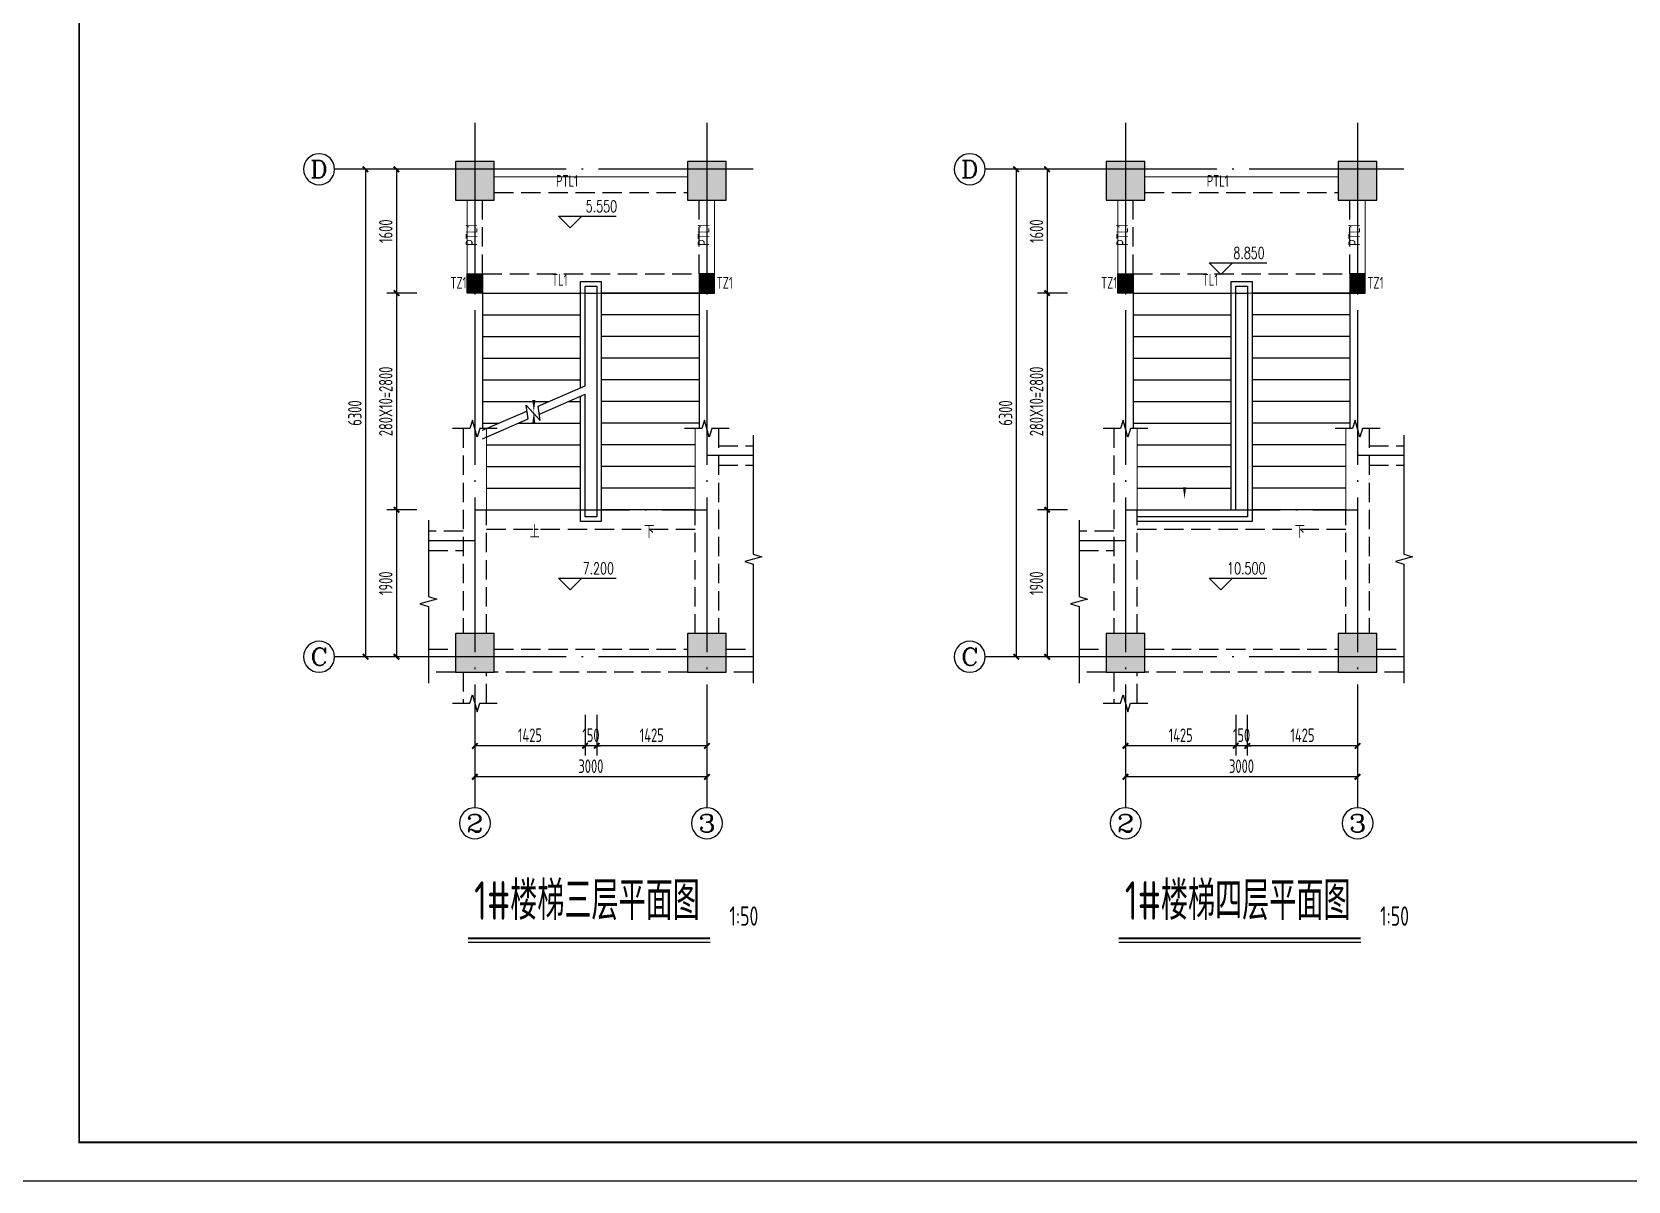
# Model space of a CAD drawing. Extents: x 9732137 to 18866768, y -962146 to 246094.
# Drawn here: x 9777696 to 9798333, y -608406 to -593556 of the extents above; entities that cross this region are included whole.
import ezdxf
from ezdxf.enums import TextEntityAlignment as Align

# ---------------------------------------------------------------- set-up
doc = ezdxf.new("R2010")
doc.units = 0
doc.header["$LTSCALE"] = 1000
for name, pattern in [('3', [500, 300, -200]), ('DASH', [0.35, 0.25, -0.1]), ('DOTE', [2.42, 2, -0.2, 0.02, -0.2])]:
    doc.linetypes.add(name, pattern=pattern)
doc.layers.get('0').update_dxf_attribs({"linetype": 'CONTINUOUS'})
doc.layers.get('Defpoints').update_dxf_attribs({"linetype": 'CONTINUOUS'})
for name, color, linetype in [('1507', 6, 'CONTINUOUS'), ('AXIS', 1, 'DOTE'), ('AXIS_NUM', 7, 'CONTINUOUS'), ('AXIS_TEXT', 7, 'CONTINUOUS'), ('BORDER', 7, 'CONTINUOUS'), ('COLU', 7, 'CONTINUOUS'), ('DIM_ELEV', 3, 'CONTINUOUS'), ('DIM_SYMB', 3, 'CONTINUOUS'), ('NUM', 7, 'CONTINUOUS'), ('PUB_DIM', 3, 'CONTINUOUS'), ('PUB_TEXT', 7, 'CONTINUOUS'), ('STAIR', 2, 'CONTINUOUS'), ('THIN', 7, 'CONTINUOUS'), ('柱涂实', 54, 'CONTINUOUS'), ('梁虚线', 134, '3')]:
    doc.layers.add(name, color=color, linetype=linetype)
doc.layers.add('梁', color=4, linetype='CONTINUOUS', lineweight=18)
doc.styles.add('_TCH_AXIS', font='COMPLEX', dxfattribs={"bigfont": 'GBCBIG'})
doc.styles.add('_TCH_DIM', font='SIMPLEX', dxfattribs={"bigfont": 'GBCBIG'})
doc.styles.add('COMPLEX', font='COMPLEX')
doc.styles.add('DIM_FONT', font='SIMPLEX', dxfattribs={"width": 0.7, "bigfont": 'GBCBIG'})
doc.styles.add('TSSD_Label', font='Tssdeng.shx', dxfattribs={"width": 0.7, "bigfont": 'hztxt.shx'})
doc.styles.add('TSSD_Norm', font='Tssdeng.shx', dxfattribs={"width": 0.7, "bigfont": 'hztxt.shx'})
doc.styles.add('TSSD_Rein', font='Tssdeng.shx', dxfattribs={"width": 0.7, "bigfont": 'hztxt.shx'})
doc.dimstyles.new('_TCH_ARCH&&50', dxfattribs={"dimscale": 0.5, "dimtxt": 350, "dimasz": 100, "dimexe": 250, "dimexo": 300, "dimgap": 100, "dimtad": 1, "dimdec": 0, "dimzin": 0, "dimdsep": 46, "dimtxsty": 'DIM_FONT', "dimblk": 'ARCHTICK', "dimcen": 0.09, "dimclrt": 7, "dimazin": 2, "dimtfac": 1, "dimtdec": 0, "dimtix": 1, "dimtmove": 2, "dimatfit": 3, "dimfxl": 1, "dimtolj": 1, "dimtzin": 0, "dimarcsym": 0})

# ---------------------------------------------------------------- blocks, each defined once
blk = doc.blocks.new('_ArchTick')
at = {"color": 0, "linetype": 'ByBlock', "const_width": 0.5}
blk.add_lwpolyline([(-0.71, -0.71), (0.71, 0.71)], dxfattribs=at)
blk = doc.blocks.new('*D580')
at = {"layer": 'Defpoints', "color": 0}
for p in [(9782573, -595331), (9782009, -601631), (9782573, -601631)]:
    blk.add_point(p, dxfattribs=at)
at = {"layer": 'PUB_DIM', "color": 0, "lineweight": -2}
for p, q in [((9782423, -595331), (9781884, -595331)), ((9782009, -595331), (9782009, -601631)), ((9782423, -601631), (9781884, -601631))]:
    blk.add_line(p, q, dxfattribs=at)
at = {"layer": 'PUB_DIM', "color": 0, "lineweight": -2, "xscale": 50, "yscale": 50, "zscale": 50}
for p, rotation in [((9782009, -595331), 90), ((9782009, -601631), 270)]:
    blk.add_blockref('_ArchTick', p, dxfattribs=dict(at, rotation=rotation))
at = {"layer": 'PUB_DIM', "color": 7, "insert": (9781871, -598481), "char_height": 175, "attachment_point": 5, "rotation": 90, "style": 'TSSD_Rein'}
blk.add_mtext('\\A1;6300', dxfattribs=at)
blk = doc.blocks.new('*D581')
at = {"layer": 'Defpoints', "color": 0}
for p in [(9782823, -599731), (9782409, -601631), (9782823, -601631)]:
    blk.add_point(p, dxfattribs=at)
at = {"layer": 'PUB_DIM', "color": 0, "lineweight": -2}
for p, q in [((9782673, -599731), (9782284, -599731)), ((9782409, -599731), (9782409, -601631)), ((9782673, -601631), (9782284, -601631))]:
    blk.add_line(p, q, dxfattribs=at)
at = {"layer": 'PUB_DIM', "color": 0, "lineweight": -2, "xscale": 50, "yscale": 50, "zscale": 50}
for p, rotation in [((9782409, -599731), 90), ((9782409, -601631), 270)]:
    blk.add_blockref('_ArchTick', p, dxfattribs=dict(at, rotation=rotation))
at = {"layer": 'PUB_DIM', "color": 7, "insert": (9782271, -600681), "char_height": 175, "attachment_point": 5, "rotation": 90, "style": 'TSSD_Rein'}
blk.add_mtext('\\A1;1900', dxfattribs=at)
blk = doc.blocks.new('*D582')
at = {"layer": 'Defpoints', "color": 0}
for p in [(9782823, -596931), (9782409, -599731), (9782823, -599731)]:
    blk.add_point(p, dxfattribs=at)
at = {"layer": 'PUB_DIM', "color": 0, "lineweight": -2}
for p, q in [((9782673, -596931), (9782284, -596931)), ((9782409, -596931), (9782409, -599731)), ((9782673, -599731), (9782284, -599731))]:
    blk.add_line(p, q, dxfattribs=at)
at = {"layer": 'PUB_DIM', "color": 0, "lineweight": -2, "xscale": 50, "yscale": 50, "zscale": 50}
for p, rotation in [((9782409, -596931), 90), ((9782409, -599731), 270)]:
    blk.add_blockref('_ArchTick', p, dxfattribs=dict(at, rotation=rotation))
at = {"layer": 'PUB_DIM', "color": 7, "insert": (9782271, -598331), "char_height": 175, "attachment_point": 5, "rotation": 90, "style": 'TSSD_Rein'}
blk.add_mtext('\\A1;280X10=2800', dxfattribs=at)
blk = doc.blocks.new('*D583')
at = {"layer": 'Defpoints', "color": 0}
for p in [(9782823, -595331), (9782409, -596931), (9782823, -596931)]:
    blk.add_point(p, dxfattribs=at)
at = {"layer": 'PUB_DIM', "color": 0, "lineweight": -2}
for p, q in [((9782673, -595331), (9782284, -595331)), ((9782409, -595331), (9782409, -596931)), ((9782673, -596931), (9782284, -596931))]:
    blk.add_line(p, q, dxfattribs=at)
at = {"layer": 'PUB_DIM', "color": 0, "lineweight": -2, "xscale": 50, "yscale": 50, "zscale": 50}
for p, rotation in [((9782409, -595331), 90), ((9782409, -596931), 270)]:
    blk.add_blockref('_ArchTick', p, dxfattribs=dict(at, rotation=rotation))
at = {"layer": 'PUB_DIM', "color": 7, "insert": (9782271, -596131), "char_height": 175, "attachment_point": 5, "rotation": 90, "style": 'TSSD_Rein'}
blk.add_mtext('\\A1;1600', dxfattribs=at)
blk = doc.blocks.new('_AXISO')
blk.add_circle((0, 0), 0.5)
at = {"layer": 'AXIS_TEXT', "style": 'COMPLEX', "width": 1.041667}
blk.add_attdef('A', text='', height=0.56, dxfattribs=at).set_placement((-0.25, -0.28), (0.25, -0.28), align=Align.FIT)
blk = doc.blocks.new('*D576')
at = {"layer": 'Defpoints', "color": 0}
for p in [(9783423, -602631), (9786423, -602631), (9783423, -603182)]:
    blk.add_point(p, dxfattribs=at)
at = {"layer": 'PUB_DIM', "color": 0, "lineweight": -2}
for p, q in [((9783423, -602781), (9783423, -603307)), ((9786423, -602781), (9786423, -603307)), ((9786423, -603182), (9783423, -603182))]:
    blk.add_line(p, q, dxfattribs=at)
at = {"layer": 'PUB_DIM', "color": 0, "lineweight": -2, "xscale": 50, "yscale": 50, "zscale": 50, "rotation": 180}
blk.add_blockref('_ArchTick', (9783423, -603182), dxfattribs=at)
at = {"layer": 'PUB_DIM', "color": 0, "lineweight": -2, "xscale": 50, "yscale": 50, "zscale": 50}
blk.add_blockref('_ArchTick', (9786423, -603182), dxfattribs=at)
at = {"layer": 'PUB_DIM', "color": 7, "insert": (9784923, -603045), "char_height": 175, "attachment_point": 5, "style": 'TSSD_Rein'}
blk.add_mtext('\\A1;3000', dxfattribs=at)
blk = doc.blocks.new('*D577')
at = {"layer": 'Defpoints', "color": 0}
for p in [(9784998, -602231), (9786423, -602231), (9784998, -602782)]:
    blk.add_point(p, dxfattribs=at)
at = {"layer": 'PUB_DIM', "color": 0, "lineweight": -2}
for p, q in [((9784998, -602381), (9784998, -602907)), ((9786423, -602381), (9786423, -602907)), ((9786423, -602782), (9784998, -602782))]:
    blk.add_line(p, q, dxfattribs=at)
at = {"layer": 'PUB_DIM', "color": 0, "lineweight": -2, "xscale": 50, "yscale": 50, "zscale": 50}
for p, rotation in [((9784998, -602782), 180.0000000000094), ((9786423, -602782), 9.352518759442319e-12)]:
    blk.add_blockref('_ArchTick', p, dxfattribs=dict(at, rotation=rotation))
at = {"layer": 'PUB_DIM', "color": 7, "insert": (9785710, -602645), "char_height": 175, "attachment_point": 5, "style": 'TSSD_Rein'}
blk.add_mtext('\\A1;1425', dxfattribs=at)
blk = doc.blocks.new('*D578')
at = {"layer": 'Defpoints', "color": 0}
for p in [(9784848, -602231), (9784998, -602231), (9784848, -602782)]:
    blk.add_point(p, dxfattribs=at)
at = {"layer": 'PUB_DIM', "color": 0, "lineweight": -2}
for p, q in [((9784848, -602381), (9784848, -602907)), ((9784998, -602381), (9784998, -602907)), ((9784848, -602782), (9784798, -602782)), ((9784998, -602782), (9784848, -602782)), ((9784998, -602782), (9785048, -602782))]:
    blk.add_line(p, q, dxfattribs=at)
at = {"layer": 'PUB_DIM', "color": 0, "lineweight": -2, "xscale": 50, "yscale": 50, "zscale": 50}
blk.add_blockref('_ArchTick', (9784848, -602782), dxfattribs=at)
at = {"layer": 'PUB_DIM', "color": 0, "lineweight": -2, "xscale": 50, "yscale": 50, "zscale": 50, "rotation": 180}
blk.add_blockref('_ArchTick', (9784998, -602782), dxfattribs=at)
at = {"layer": 'PUB_DIM', "color": 7, "insert": (9784923, -602645), "char_height": 175, "attachment_point": 5, "style": 'TSSD_Rein'}
blk.add_mtext('\\A1;150', dxfattribs=at)
blk = doc.blocks.new('*D579')
at = {"layer": 'Defpoints', "color": 0}
for p in [(9783423, -602231), (9784848, -602231), (9783423, -602782)]:
    blk.add_point(p, dxfattribs=at)
at = {"layer": 'PUB_DIM', "color": 0, "lineweight": -2}
for p, q in [((9783423, -602381), (9783423, -602907)), ((9784848, -602381), (9784848, -602907)), ((9784848, -602782), (9783423, -602782))]:
    blk.add_line(p, q, dxfattribs=at)
at = {"layer": 'PUB_DIM', "color": 0, "lineweight": -2, "xscale": 50, "yscale": 50, "zscale": 50, "rotation": 180}
blk.add_blockref('_ArchTick', (9783423, -602782), dxfattribs=at)
at = {"layer": 'PUB_DIM', "color": 0, "lineweight": -2, "xscale": 50, "yscale": 50, "zscale": 50}
blk.add_blockref('_ArchTick', (9784848, -602782), dxfattribs=at)
at = {"layer": 'PUB_DIM', "color": 7, "insert": (9784135, -602645), "char_height": 175, "attachment_point": 5, "style": 'TSSD_Rein'}
blk.add_mtext('\\A1;1425', dxfattribs=at)
blk = doc.blocks.new('*D584')
at = {"layer": 'Defpoints', "color": 0}
for p in [(9790985, -595331), (9790421, -601631), (9790985, -601631)]:
    blk.add_point(p, dxfattribs=at)
at = {"layer": 'PUB_DIM', "color": 0, "lineweight": -2}
for p, q in [((9790835, -595331), (9790296, -595331)), ((9790421, -595331), (9790421, -601631)), ((9790835, -601631), (9790296, -601631))]:
    blk.add_line(p, q, dxfattribs=at)
at = {"layer": 'PUB_DIM', "color": 0, "lineweight": -2, "xscale": 50, "yscale": 50, "zscale": 50}
for p, rotation in [((9790421, -595331), 90), ((9790421, -601631), 270)]:
    blk.add_blockref('_ArchTick', p, dxfattribs=dict(at, rotation=rotation))
at = {"layer": 'PUB_DIM', "color": 7, "insert": (9790284, -598481), "char_height": 175, "attachment_point": 5, "rotation": 90, "style": 'TSSD_Rein'}
blk.add_mtext('\\A1;6300', dxfattribs=at)
blk = doc.blocks.new('*D585')
at = {"layer": 'Defpoints', "color": 0}
for p in [(9791235, -599731), (9790821, -601631), (9791235, -601631)]:
    blk.add_point(p, dxfattribs=at)
at = {"layer": 'PUB_DIM', "color": 0, "lineweight": -2}
for p, q in [((9791085, -599731), (9790696, -599731)), ((9790821, -599731), (9790821, -601631)), ((9791085, -601631), (9790696, -601631))]:
    blk.add_line(p, q, dxfattribs=at)
at = {"layer": 'PUB_DIM', "color": 0, "lineweight": -2, "xscale": 50, "yscale": 50, "zscale": 50}
for p, rotation in [((9790821, -599731), 90), ((9790821, -601631), 270)]:
    blk.add_blockref('_ArchTick', p, dxfattribs=dict(at, rotation=rotation))
at = {"layer": 'PUB_DIM', "color": 7, "insert": (9790684, -600681), "char_height": 175, "attachment_point": 5, "rotation": 90, "style": 'TSSD_Rein'}
blk.add_mtext('\\A1;1900', dxfattribs=at)
blk = doc.blocks.new('*D586')
at = {"layer": 'Defpoints', "color": 0}
for p in [(9791235, -596931), (9790821, -599731), (9791235, -599731)]:
    blk.add_point(p, dxfattribs=at)
at = {"layer": 'PUB_DIM', "color": 0, "lineweight": -2}
for p, q in [((9791085, -596931), (9790696, -596931)), ((9790821, -596931), (9790821, -599731)), ((9791085, -599731), (9790696, -599731))]:
    blk.add_line(p, q, dxfattribs=at)
at = {"layer": 'PUB_DIM', "color": 0, "lineweight": -2, "xscale": 50, "yscale": 50, "zscale": 50}
for p, rotation in [((9790821, -596931), 90), ((9790821, -599731), 270)]:
    blk.add_blockref('_ArchTick', p, dxfattribs=dict(at, rotation=rotation))
at = {"layer": 'PUB_DIM', "color": 7, "insert": (9790684, -598331), "char_height": 175, "attachment_point": 5, "rotation": 90, "style": 'TSSD_Rein'}
blk.add_mtext('\\A1;280X10=2800', dxfattribs=at)
blk = doc.blocks.new('*D587')
at = {"layer": 'Defpoints', "color": 0}
for p in [(9791235, -595331), (9790821, -596931), (9791235, -596931)]:
    blk.add_point(p, dxfattribs=at)
at = {"layer": 'PUB_DIM', "color": 0, "lineweight": -2}
for p, q in [((9791085, -595331), (9790696, -595331)), ((9790821, -595331), (9790821, -596931)), ((9791085, -596931), (9790696, -596931))]:
    blk.add_line(p, q, dxfattribs=at)
at = {"layer": 'PUB_DIM', "color": 0, "lineweight": -2, "xscale": 50, "yscale": 50, "zscale": 50}
for p, rotation in [((9790821, -595331), 90), ((9790821, -596931), 270)]:
    blk.add_blockref('_ArchTick', p, dxfattribs=dict(at, rotation=rotation))
at = {"layer": 'PUB_DIM', "color": 7, "insert": (9790684, -596131), "char_height": 175, "attachment_point": 5, "rotation": 90, "style": 'TSSD_Rein'}
blk.add_mtext('\\A1;1600', dxfattribs=at)
blk = doc.blocks.new('*D588')
at = {"layer": 'Defpoints', "color": 0}
for p in [(9791835, -602631), (9794835, -602631), (9791835, -603182)]:
    blk.add_point(p, dxfattribs=at)
at = {"layer": 'PUB_DIM', "color": 0, "lineweight": -2}
for p, q in [((9791835, -602781), (9791835, -603307)), ((9794835, -602781), (9794835, -603307)), ((9794835, -603182), (9791835, -603182))]:
    blk.add_line(p, q, dxfattribs=at)
at = {"layer": 'PUB_DIM', "color": 0, "lineweight": -2, "xscale": 50, "yscale": 50, "zscale": 50, "rotation": 180}
blk.add_blockref('_ArchTick', (9791835, -603182), dxfattribs=at)
at = {"layer": 'PUB_DIM', "color": 0, "lineweight": -2, "xscale": 50, "yscale": 50, "zscale": 50}
blk.add_blockref('_ArchTick', (9794835, -603182), dxfattribs=at)
at = {"layer": 'PUB_DIM', "color": 7, "insert": (9793335, -603045), "char_height": 175, "attachment_point": 5, "style": 'TSSD_Rein'}
blk.add_mtext('\\A1;3000', dxfattribs=at)
blk = doc.blocks.new('*D589')
at = {"layer": 'Defpoints', "color": 0}
for p in [(9793410, -602231), (9794835, -602231), (9793410, -602782)]:
    blk.add_point(p, dxfattribs=at)
at = {"layer": 'PUB_DIM', "color": 0, "lineweight": -2}
for p, q in [((9793410, -602381), (9793410, -602907)), ((9794835, -602381), (9794835, -602907)), ((9794835, -602782), (9793410, -602782))]:
    blk.add_line(p, q, dxfattribs=at)
at = {"layer": 'PUB_DIM', "color": 0, "lineweight": -2, "xscale": 50, "yscale": 50, "zscale": 50}
for p, rotation in [((9793410, -602782), 180.0000000000094), ((9794835, -602782), 9.352518759442319e-12)]:
    blk.add_blockref('_ArchTick', p, dxfattribs=dict(at, rotation=rotation))
at = {"layer": 'PUB_DIM', "color": 7, "insert": (9794123, -602645), "char_height": 175, "attachment_point": 5, "style": 'TSSD_Rein'}
blk.add_mtext('\\A1;1425', dxfattribs=at)
blk = doc.blocks.new('*D590')
at = {"layer": 'Defpoints', "color": 0}
for p in [(9793260, -602231), (9793410, -602231), (9793260, -602782)]:
    blk.add_point(p, dxfattribs=at)
at = {"layer": 'PUB_DIM', "color": 0, "lineweight": -2}
for p, q in [((9793260, -602381), (9793260, -602907)), ((9793410, -602381), (9793410, -602907)), ((9793260, -602782), (9793210, -602782)), ((9793410, -602782), (9793260, -602782)), ((9793410, -602782), (9793460, -602782))]:
    blk.add_line(p, q, dxfattribs=at)
at = {"layer": 'PUB_DIM', "color": 0, "lineweight": -2, "xscale": 50, "yscale": 50, "zscale": 50}
blk.add_blockref('_ArchTick', (9793260, -602782), dxfattribs=at)
at = {"layer": 'PUB_DIM', "color": 0, "lineweight": -2, "xscale": 50, "yscale": 50, "zscale": 50, "rotation": 180}
blk.add_blockref('_ArchTick', (9793410, -602782), dxfattribs=at)
at = {"layer": 'PUB_DIM', "color": 7, "insert": (9793335, -602645), "char_height": 175, "attachment_point": 5, "style": 'TSSD_Rein'}
blk.add_mtext('\\A1;150', dxfattribs=at)
blk = doc.blocks.new('*D591')
at = {"layer": 'Defpoints', "color": 0}
for p in [(9791835, -602231), (9793260, -602231), (9791835, -602782)]:
    blk.add_point(p, dxfattribs=at)
at = {"layer": 'PUB_DIM', "color": 0, "lineweight": -2}
for p, q in [((9791835, -602381), (9791835, -602907)), ((9793260, -602381), (9793260, -602907)), ((9793260, -602782), (9791835, -602782))]:
    blk.add_line(p, q, dxfattribs=at)
at = {"layer": 'PUB_DIM', "color": 0, "lineweight": -2, "xscale": 50, "yscale": 50, "zscale": 50, "rotation": 180}
blk.add_blockref('_ArchTick', (9791835, -602782), dxfattribs=at)
at = {"layer": 'PUB_DIM', "color": 0, "lineweight": -2, "xscale": 50, "yscale": 50, "zscale": 50}
blk.add_blockref('_ArchTick', (9793260, -602782), dxfattribs=at)
at = {"layer": 'PUB_DIM', "color": 7, "insert": (9792548, -602645), "char_height": 175, "attachment_point": 5, "style": 'TSSD_Rein'}
blk.add_mtext('\\A1;1425', dxfattribs=at)

msp = doc.modelspace()

# ---------------------------------------------------------------- hatches: boundary and pattern name
at = {"layer": '1507'}
for points in [[(9783522.7, -596930.7), (9783322.7, -596930.7), (9783322.7, -596680.7), (9783522.7, -596680.7)], [(9786322.7, -596930.7), (9786522.7, -596930.7), (9786522.7, -596680.7), (9786322.7, -596680.7)], [(9791935.4, -596930.7), (9791735.4, -596930.7), (9791735.4, -596680.7), (9791935.4, -596680.7)], [(9794735.4, -596930.7), (9794935.4, -596930.7), (9794935.4, -596680.7), (9794735.4, -596680.7)]]:
    msp.add_hatch(color=256, dxfattribs=at).paths.add_polyline_path(points)
at = {"layer": '柱涂实'}
for points in [[(9783672.7, -595730.7), (9783672.7, -595230.7), (9783172.7, -595230.7), (9783172.7, -595730.7)], [(9786672.7, -595730.7), (9786672.7, -595230.7), (9786172.7, -595230.7), (9786172.7, -595730.7)], [(9792085.4, -595730.7), (9792085.4, -595230.7), (9791585.4, -595230.7), (9791585.4, -595730.7)], [(9795085.4, -595730.7), (9795085.4, -595230.7), (9794585.4, -595230.7), (9794585.4, -595730.7)], [(9783672.7, -601830.7), (9783672.7, -601330.7), (9783172.7, -601330.7), (9783172.7, -601830.7)], [(9786672.7, -601830.7), (9786672.7, -601330.7), (9786172.7, -601330.7), (9786172.7, -601830.7)], [(9792085.4, -601830.7), (9792085.4, -601330.7), (9791585.4, -601330.7), (9791585.4, -601830.7)], [(9795085.4, -601830.7), (9795085.4, -601330.7), (9794585.4, -601330.7), (9794585.4, -601830.7)]]:
    msp.add_hatch(color=256, dxfattribs=at).paths.add_polyline_path(points)

# ---------------------------------------------------------------- linework, layer by layer
at = {"layer": '1507'}
for points in [[(9783522.7, -596930.7), (9783322.7, -596930.7), (9783322.7, -596680.7), (9783522.7, -596680.7)], [(9786322.7, -596930.7), (9786522.7, -596930.7), (9786522.7, -596680.7), (9786322.7, -596680.7)], [(9791935.4, -596930.7), (9791735.4, -596930.7), (9791735.4, -596680.7), (9791935.4, -596680.7)], [(9794735.4, -596930.7), (9794935.4, -596930.7), (9794935.4, -596680.7), (9794735.4, -596680.7)]]:
    msp.add_lwpolyline(points, close=True, dxfattribs=at)
at = {"layer": 'AXIS'}
for p, q in [((9783422.7, -594730.7), (9783422.7, -602230.7)), ((9786422.7, -594730.7), (9786422.7, -602230.7)), ((9791835.4, -594730.7), (9791835.4, -602230.7)), ((9794835.4, -594730.7), (9794835.4, -602230.7)), ((9787022.7, -595330.7), (9782822.7, -595330.7)), ((9795435.4, -595330.7), (9791235.4, -595330.7)), ((9787022.7, -599030.7), (9786422.7, -599030.7)), ((9795435.4, -599030.7), (9794835.4, -599030.7)), ((9783422.7, -599730.7, 0), (9786422.7, -599730.7, 0)), ((9791835.4, -599730.7, 0), (9794835.4, -599730.7, 0)), ((9783422.7, -600130.7), (9782822.7, -600130.7)), ((9791835.4, -600130.7), (9791235.4, -600130.7)), ((9787022.7, -601630.7), (9782822.7, -601630.7)), ((9795435.4, -601630.7), (9791235.4, -601630.7))]:
    msp.add_line(p, q, dxfattribs=at)
at = {"layer": 'AXIS_NUM'}
for p, q in [((9782822.7, -595330.7), (9781608.7, -595330.7)), ((9791235.4, -595330.7), (9790021.4, -595330.7)), ((9782822.7, -601630.7), (9781608.7, -601630.7)), ((9791235.4, -601630.7), (9790021.4, -601630.7)), ((9783422.7, -602230.7), (9783422.7, -603582.4)), ((9786422.7, -602230.7), (9786422.7, -603582.4)), ((9791835.4, -602230.7), (9791835.4, -603582.4)), ((9794835.4, -602230.7), (9794835.4, -603582.4))]:
    msp.add_line(p, q, dxfattribs=at)
at = {"layer": 'BORDER'}
msp.add_lwpolyline([(9777056.8, -608406.3), (9777056.8, -578706.3), (9819106.8, -578706.3), (9819106.8, -608406.3)], close=True, dxfattribs=at)
at = {"layer": 'BORDER', "const_width": 25}
msp.add_lwpolyline([(9778306.8, -607906.3), (9778306.8, -579206.3), (9818606.8, -579206.3), (9818606.8, -607906.3)], close=True, dxfattribs=at)
at = {"layer": 'COLU', "ltscale": 1, "elevation": 0}
for points in [[(9783672.7, -595730.7), (9783672.7, -595230.7), (9783172.7, -595230.7), (9783172.7, -595730.7)], [(9786672.7, -595730.7), (9786672.7, -595230.7), (9786172.7, -595230.7), (9786172.7, -595730.7)], [(9792085.4, -595730.7), (9792085.4, -595230.7), (9791585.4, -595230.7), (9791585.4, -595730.7)], [(9795085.4, -595730.7), (9795085.4, -595230.7), (9794585.4, -595230.7), (9794585.4, -595730.7)], [(9783672.7, -601830.7), (9783672.7, -601330.7), (9783172.7, -601330.7), (9783172.7, -601830.7)], [(9786672.7, -601830.7), (9786672.7, -601330.7), (9786172.7, -601330.7), (9786172.7, -601830.7)], [(9792085.4, -601830.7), (9792085.4, -601330.7), (9791585.4, -601330.7), (9791585.4, -601830.7)], [(9795085.4, -601830.7), (9795085.4, -601330.7), (9794585.4, -601330.7), (9794585.4, -601830.7)]]:
    msp.add_lwpolyline(points, close=True, dxfattribs=at)
at = {"layer": 'DIM_ELEV'}
for p, q in [((9784653.9, -596087.3), (9784503.9, -595937.3)), ((9784503.9, -595937.3), (9785251.2, -595937.3)), ((9784653.9, -596087.3), (9784803.9, -595937.3)), ((9793066.6, -596690.3), (9792916.6, -596540.3)), ((9792916.6, -596540.3), (9793664, -596540.3)), ((9793066.6, -596690.3), (9793216.6, -596540.3)), ((9784653.9, -600766), (9784503.9, -600616)), ((9784503.9, -600616), (9785251.2, -600616)), ((9784653.9, -600766), (9784803.9, -600616)), ((9793066.6, -600766), (9792916.6, -600616)), ((9792916.6, -600616), (9793664, -600616)), ((9793066.6, -600766), (9793216.6, -600616))]:
    msp.add_line(p, q, dxfattribs=at)
at = {"layer": 'DIM_SYMB', "color": 0}
for points in [[(9785660.2, -599870.7, 0, 0, 0), (9785660.2, -596180.7, 0, 0, 0), (9784185.2, -596180.7, 0, 0, 0), (9784185.2, -598464.8, 0, 40, 0), (9784185.2, -598314.8, 0, 0, 0)], [(9794072.9, -599870.7, 0, 0, 0), (9794072.9, -596180.7, 0, 0, 0), (9792597.9, -596180.7, 0, 0, 0), (9792597.9, -599590.7, 0, 40, 0), (9792597.9, -599440.7, 0, 0, 0)], [(9784185.2, -599870.7, 0, 0, 0), (9784185.2, -598464.8, 0, 40, 0), (9784185.2, -598614.8, 0, 0, 0)]]:
    msp.add_lwpolyline(points, format="xyseb", dxfattribs=at)
at = {"layer": 'NUM', "const_width": 25}
for points in [[(9783335.5, -605269.6), (9786464.1, -605269.6)], [(9791748.2, -605269.6), (9794876.8, -605269.6)]]:
    msp.add_lwpolyline(points, dxfattribs=at)
at = {"layer": 'NUM'}
for points in [[(9783335.5, -605319.6), (9786464.1, -605319.6)], [(9791748.2, -605319.6), (9794876.8, -605319.6)]]:
    msp.add_lwpolyline(points, dxfattribs=at)
at = {"layer": 'STAIR', "color": 2}
for p, q in [((9784787.7, -598154.9), (9784787.7, -596780.7)), ((9784787.7, -596780.7), (9785057.7, -596780.7)), ((9785057.7, -596780.7), (9785057.7, -599880.7)), ((9793200.4, -599730.7), (9793200.4, -596780.7)), ((9793200.4, -596780.7), (9793470.4, -596780.7)), ((9793470.4, -596780.7), (9793470.4, -599880.7)), ((9783522.7, -596930.7), (9784787.7, -596930.7)), ((9783522.7, -596930.7), (9784787.7, -596930.7)), ((9783522.7, -596930.7), (9783522.7, -598681.9)), ((9784847.7, -598128.8), (9784847.7, -596840.7)), ((9784847.7, -596840.7), (9784997.7, -596840.7)), ((9784847.7, -598128.8), (9784847.7, -596930.7)), ((9784847.7, -596930.7), (9784997.7, -596930.7)), ((9784997.7, -596840.7), (9784997.7, -599820.7)), ((9784997.7, -596930.7), (9784997.7, -599730.7)), ((9786322.7, -596930.7), (9785057.7, -596930.7)), ((9785057.7, -596930.7), (9786322.7, -596930.7)), ((9786322.7, -596930.7), (9786322.7, -598681.9, 0)), ((9791935.4, -596930.7), (9793200.4, -596930.7)), ((9791935.4, -596930.7), (9793200.4, -596930.7)), ((9791935.4, -596930.7), (9791935.4, -598681.9)), ((9793260.4, -599730.7), (9793260.4, -596840.7)), ((9793260.4, -596840.7), (9793410.4, -596840.7)), ((9793260.4, -599730.7), (9793260.4, -596930.7)), ((9793260.4, -596930.7), (9793410.4, -596930.7)), ((9793410.4, -596840.7), (9793410.4, -599820.7)), ((9793410.4, -596930.7), (9793410.4, -599730.7)), ((9794735.4, -596930.7), (9793470.4, -596930.7)), ((9793470.4, -596930.7), (9794735.4, -596930.7)), ((9794735.4, -596930.7), (9794735.4, -598681.9, 0)), ((9783522.7, -597210.7), (9784787.7, -597210.7)), ((9786322.7, -597210.7), (9785057.7, -597210.7)), ((9791935.4, -597210.7), (9793200.4, -597210.7)), ((9794735.4, -597210.7), (9793470.4, -597210.7)), ((9783522.7, -597490.7), (9784787.7, -597490.7)), ((9786322.7, -597490.7), (9785057.7, -597490.7)), ((9791935.4, -597490.7), (9793200.4, -597490.7)), ((9794735.4, -597490.7), (9793470.4, -597490.7)), ((9783522.7, -597770.7), (9784787.7, -597770.7)), ((9786322.7, -597770.7), (9785057.7, -597770.7)), ((9791935.4, -597770.7), (9793200.4, -597770.7)), ((9794735.4, -597770.7), (9793470.4, -597770.7)), ((9783522.7, -598050.7), (9784787.7, -598050.7)), ((9786322.7, -598050.7), (9785057.7, -598050.7)), ((9791935.4, -598050.7), (9793200.4, -598050.7)), ((9794735.4, -598050.7), (9793470.4, -598050.7)), ((9784241.7, -598391.7), (9784847.7, -598128.8)), ((9784256.9, -598494.1), (9784847.7, -598237.8)), ((9784787.7, -599880.7), (9784787.7, -598263.9)), ((9784847.7, -599730.7), (9784847.7, -598237.8)), ((9784847.7, -599820.7), (9784847.7, -598237.8)), ((9783522.7, -598330.7), (9784382.3, -598330.7)), ((9783522.7, -598703.6), (9784095.2, -598455.3)), ((9784110.4, -598557.7), (9784084.2, -598381.2)), ((9784084.2, -598381.2), (9784269.1, -598576.4)), ((9784269.1, -598576.4), (9784241.7, -598391.7)), ((9784633.6, -598330.7), (9784787.7, -598330.7)), ((9786322.7, -598330.7), (9785057.7, -598330.7)), ((9791935.4, -598330.7), (9793200.4, -598330.7)), ((9794735.4, -598330.7), (9793470.4, -598330.7)), ((9783522.7, -598812.6), (9784110.4, -598557.7)), ((9783522.7, -598610.7), (9783736.8, -598610.7)), ((9783988.1, -598610.7), (9784787.7, -598610.7)), ((9786322.7, -598610.7), (9785057.7, -598610.7)), ((9791935.4, -598610.7), (9793200.4, -598610.7)), ((9794735.4, -598610.7), (9793470.4, -598610.7)), ((9783572.7, -598890.7), (9784787.7, -598890.7)), ((9786272.7, -598890.7), (9785057.7, -598890.7)), ((9791985.4, -598890.7), (9793200.4, -598890.7)), ((9794685.4, -598890.7), (9793470.4, -598890.7)), ((9783572.7, -599170.7), (9784787.7, -599170.7)), ((9786272.7, -599170.7), (9785057.7, -599170.7)), ((9791985.4, -599170.7), (9793200.4, -599170.7)), ((9794685.4, -599170.7), (9793470.4, -599170.7)), ((9783572.7, -599450.7), (9784787.7, -599450.7)), ((9786272.7, -599450.7), (9785057.7, -599450.7)), ((9791985.4, -599450.7), (9793200.4, -599450.7)), ((9794685.4, -599450.7), (9793470.4, -599450.7)), ((9783572.7, -599730.7), (9784787.7, -599730.7)), ((9785057.7, -599880.7), (9784787.7, -599880.7)), ((9784847.7, -599730.7), (9784997.7, -599730.7)), ((9784997.7, -599820.7), (9784847.7, -599820.7)), ((9786272.7, -599730.7), (9785057.7, -599730.7)), ((9791985.4, -599730.7), (9793200.4, -599730.7)), ((9793410.4, -599820.7), (9791985.4, -599820.7)), ((9793470.4, -599880.7), (9791985.4, -599880.7)), ((9793200.4, -599730.7), (9793260.4, -599730.7)), ((9793200.4, -599730.7), (9793260.4, -599730.7)), ((9793260.4, -599730.7), (9793410.4, -599730.7)), ((9794685.4, -599730.7), (9793470.4, -599730.7))]:
    msp.add_line(p, q, dxfattribs=at)
at = {"layer": 'THIN'}
for points in [[(9783712.7, -598681.9), (9783487.7, -598681.9), (9783452.7, -598791.9), (9783392.7, -598571.9), (9783357.7, -598681.9), (9783132.7, -598681.9)], [(9792125.4, -598681.9), (9791900.4, -598681.9), (9791865.4, -598791.9), (9791805.4, -598571.9), (9791770.4, -598681.9), (9791545.4, -598681.9)], [(9787022.7, -598765.7), (9787022.7, -600303.2), (9787132.7, -600338.2), (9786912.7, -600398.2), (9787022.7, -600433.2), (9787022.7, -601970.7)], [(9795435.4, -598765.7), (9795435.4, -600303.2), (9795545.4, -600338.2), (9795325.4, -600398.2), (9795435.4, -600433.2), (9795435.4, -601970.7)], [(9782822.7, -599865.7), (9782822.7, -600853.2), (9782932.7, -600888.2), (9782712.7, -600948.2), (9782822.7, -600983.2), (9782822.7, -601970.7)], [(9791235.4, -599865.7), (9791235.4, -600853.2), (9791345.4, -600888.2), (9791125.4, -600948.2), (9791235.4, -600983.2), (9791235.4, -601970.7)], [(9783132.7, -602230.7), (9783357.7, -602230.7), (9783392.7, -602120.7), (9783452.7, -602340.7), (9783487.7, -602230.7), (9783712.7, -602230.7)], [(9791545.4, -602230.7), (9791770.4, -602230.7), (9791805.4, -602120.7), (9791865.4, -602340.7), (9791900.4, -602230.7), (9792125.4, -602230.7)]]:
    msp.add_lwpolyline(points, dxfattribs=at)
at = {"layer": 'THIN', "elevation": 0}
for points in [[(9786712.7, -598681.9), (9786487.7, -598681.9), (9786452.7, -598791.9), (9786392.7, -598571.9), (9786357.7, -598681.9), (9786132.7, -598681.9)], [(9795125.4, -598681.9), (9794900.4, -598681.9), (9794865.4, -598791.9), (9794805.4, -598571.9), (9794770.4, -598681.9), (9794545.4, -598681.9)]]:
    msp.add_lwpolyline(points, dxfattribs=at)
at = {"layer": '柱涂实', "linetype": 'Continuous', "elevation": 0}
for points in [[(9783672.7, -595730.7), (9783672.7, -595230.7), (9783172.7, -595230.7), (9783172.7, -595730.7)], [(9786672.7, -595730.7), (9786672.7, -595230.7), (9786172.7, -595230.7), (9786172.7, -595730.7)], [(9792085.4, -595730.7), (9792085.4, -595230.7), (9791585.4, -595230.7), (9791585.4, -595730.7)], [(9795085.4, -595730.7), (9795085.4, -595230.7), (9794585.4, -595230.7), (9794585.4, -595730.7)], [(9783672.7, -601830.7), (9783672.7, -601330.7), (9783172.7, -601330.7), (9783172.7, -601830.7)], [(9786672.7, -601830.7), (9786672.7, -601330.7), (9786172.7, -601330.7), (9786172.7, -601830.7)], [(9792085.4, -601830.7), (9792085.4, -601330.7), (9791585.4, -601330.7), (9791585.4, -601830.7)], [(9795085.4, -601830.7), (9795085.4, -601330.7), (9794585.4, -601330.7), (9794585.4, -601830.7)]]:
    msp.add_lwpolyline(points, close=True, dxfattribs=at)
at = {"layer": '梁', "ltscale": 1}
for p, q in [((9783672.7, -595430.7, 0), (9786172.7, -595430.7, 0)), ((9792085.4, -595430.7, 0), (9794585.4, -595430.7, 0)), ((9783322.7, -596680.7), (9783322.7, -595730.7, 0)), ((9786522.7, -596680.7), (9786522.7, -595730.7, 0)), ((9791735.4, -596680.7), (9791735.4, -595730.7, 0)), ((9794935.4, -596680.7), (9794935.4, -595730.7, 0)), ((9783522.7, -596930.7), (9786322.7, -596930.7)), ((9791935.4, -596930.7), (9794735.4, -596930.7)), ((9783572.7, -599730.7, 0), (9783572.7, -598681.9, 0)), ((9786272.7, -599730.7, 0), (9786272.7, -598681.9, 0)), ((9791985.4, -599730.7, 0), (9791985.4, -598681.9, 0)), ((9794685.4, -599730.7, 0), (9794685.4, -598681.9, 0)), ((9783572.7, -599730.7, 0), (9786272.7, -599730.7, 0)), ((9791985.4, -599730.7, 0), (9794685.4, -599730.7, 0))]:
    msp.add_line(p, q, dxfattribs=at)
at = {"layer": '梁虚线', "linetype": 'DASH', "ltscale": 1}
for p, q in [((9783522.7, -596680.7), (9783522.7, -595730.7, 0)), ((9783672.7, -595630.7, 0), (9786172.7, -595630.7, 0)), ((9786322.7, -596680.7), (9786322.7, -595730.7, 0)), ((9791935.4, -596680.7), (9791935.4, -595730.7, 0)), ((9792085.4, -595630.7, 0), (9794585.4, -595630.7, 0)), ((9794735.4, -596680.7), (9794735.4, -595730.7, 0)), ((9783522.7, -596680.7), (9786322.7, -596680.7)), ((9791935.4, -596680.7), (9794735.4, -596680.7)), ((9783272.7, -598681.9), (9783272.7, -601330.7)), ((9786572.7, -598681.9), (9786572.7, -601330.7)), ((9791685.4, -598681.9), (9791685.4, -601330.7)), ((9794985.4, -598681.9), (9794985.4, -601330.7)), ((9786572.7, -598905.7, 0), (9787022.7, -598905.7, 0)), ((9794985.4, -598905.7, 0), (9795435.4, -598905.7, 0)), ((9786572.7, -599155.7, 0), (9787022.7, -599155.7, 0)), ((9794985.4, -599155.7, 0), (9795435.4, -599155.7, 0)), ((9783572.7, -601330.7, 0), (9783572.7, -599730.7, 0)), ((9786272.7, -601330.7, 0), (9786272.7, -599730.7, 0)), ((9791985.4, -601330.7, 0), (9791985.4, -599730.7, 0)), ((9794685.4, -601330.7, 0), (9794685.4, -599730.7, 0)), ((9783272.7, -600005.7), (9782822.7, -600005.7)), ((9783572.7, -599980.7, 0), (9786272.7, -599980.7, 0)), ((9791685.4, -600005.7), (9791235.4, -600005.7)), ((9791985.4, -599980.7, 0), (9794685.4, -599980.7, 0)), ((9782822.7, -600255.7, 0), (9783272.7, -600255.7, 0)), ((9791235.4, -600255.7, 0), (9791685.4, -600255.7, 0)), ((9782822.7, -601530.7, 0), (9783172.7, -601530.7, 0)), ((9783672.7, -601530.7, 0), (9786172.7, -601530.7, 0)), ((9786672.7, -601530.7, 0), (9787022.7, -601530.7, 0)), ((9791235.4, -601530.7, 0), (9791585.4, -601530.7, 0)), ((9792085.4, -601530.7, 0), (9794585.4, -601530.7, 0)), ((9795085.4, -601530.7, 0), (9795435.4, -601530.7, 0)), ((9783172.7, -601830.7), (9782822.7, -601830.7)), ((9783272.7, -601830.7), (9783272.7, -602230.7)), ((9783572.7, -602230.7, 0), (9783572.7, -601830.7, 0)), ((9786172.7, -601830.7), (9783672.7, -601830.7)), ((9787022.7, -601830.7), (9786672.7, -601830.7)), ((9791585.4, -601830.7), (9791235.4, -601830.7)), ((9791685.4, -601830.7), (9791685.4, -602230.7)), ((9791985.4, -602230.7, 0), (9791985.4, -601830.7, 0)), ((9794585.4, -601830.7), (9792085.4, -601830.7)), ((9795435.4, -601830.7), (9795085.4, -601830.7))]:
    msp.add_line(p, q, dxfattribs=at)

# ---------------------------------------------------------------- block references
at = {"layer": 'PUB_DIM'}
ref = msp.add_blockref('_AXISO', (9781408.7, -595330.7), dxfattribs=dict(at, xscale=-400, yscale=400, zscale=400, rotation=180))
ref.add_attrib('A', 'D', dxfattribs={"layer": 'AXIS_TEXT', "height": 226.3, "style": '_TCH_AXIS', "width": 1.235294}).set_placement((9781295.5, -595443.8), (9781521.8, -595443.8), align=Align.FIT)
ref = msp.add_blockref('_AXISO', (9789821.4, -595330.7), dxfattribs=dict(at, xscale=-400, yscale=400, zscale=400, rotation=180))
ref.add_attrib('A', 'D', dxfattribs={"layer": 'AXIS_TEXT', "height": 226.3, "style": '_TCH_AXIS', "width": 1.235294}).set_placement((9789708.3, -595443.8), (9789934.5, -595443.8), align=Align.FIT)
ref = msp.add_blockref('_AXISO', (9781408.7, -601630.7), dxfattribs=dict(at, xscale=-400, yscale=400, zscale=400, rotation=180))
ref.add_attrib('A', 'C', dxfattribs={"layer": 'AXIS_TEXT', "height": 226.3, "style": '_TCH_AXIS', "width": 1.4}).set_placement((9781295.5, -601743.8), (9781521.8, -601743.8), align=Align.FIT)
ref = msp.add_blockref('_AXISO', (9789821.4, -601630.7), dxfattribs=dict(at, xscale=-400, yscale=400, zscale=400, rotation=180))
ref.add_attrib('A', 'C', dxfattribs={"layer": 'AXIS_TEXT', "height": 226.3, "style": '_TCH_AXIS', "width": 1.4}).set_placement((9789708.3, -601743.8), (9789934.5, -601743.8), align=Align.FIT)
ref = msp.add_blockref('_AXISO', (9783422.7, -603782.4), dxfattribs=dict(at, xscale=-400, yscale=400, zscale=400))
ref.add_attrib('A', '2', dxfattribs={"layer": 'AXIS_TEXT', "height": 226.3, "style": '_TCH_AXIS', "width": 1.5}).set_placement((9783309.5, -603895.5), (9783535.8, -603895.5), align=Align.FIT)
ref = msp.add_blockref('_AXISO', (9786422.7, -603782.4), dxfattribs=dict(at, xscale=-400, yscale=400, zscale=400))
ref.add_attrib('A', '3', dxfattribs={"layer": 'AXIS_TEXT', "height": 226.3, "style": '_TCH_AXIS', "width": 1.5}).set_placement((9786309.5, -603895.5), (9786535.8, -603895.5), align=Align.FIT)
ref = msp.add_blockref('_AXISO', (9791835.4, -603782.4), dxfattribs=dict(at, xscale=-400, yscale=400, zscale=400))
ref.add_attrib('A', '2', dxfattribs={"layer": 'AXIS_TEXT', "height": 226.3, "style": '_TCH_AXIS', "width": 1.5}).set_placement((9791722.3, -603895.5), (9791948.6, -603895.5), align=Align.FIT)
ref = msp.add_blockref('_AXISO', (9794835.4, -603782.4), dxfattribs=dict(at, xscale=-400, yscale=400, zscale=400))
ref.add_attrib('A', '3', dxfattribs={"layer": 'AXIS_TEXT', "height": 226.3, "style": '_TCH_AXIS', "width": 1.5}).set_placement((9794722.3, -603895.5), (9794948.6, -603895.5), align=Align.FIT)

# ---------------------------------------------------------------- texts
at = {"style": 'TSSD_Label', "width": 0.7}
for s, p in [('PTL1', (9784756.4, -595602.2, 0)), ('PTL1', (9793169.2, -595602.2, 0)), ('TL1', (9784620.8, -596880.3)), ('TL1', (9793033.6, -596880.3))]:
    msp.add_text(s, height=150, dxfattribs=at).set_placement(p, align=Align.BOTTOM_RIGHT)
for p in [(9783499, -596035.9, 0), (9786499, -596035.9, 0), (9791911.7, -596035.9, 0), (9794911.7, -596035.9, 0)]:
    msp.add_text('PTL1', height=150, rotation=90, dxfattribs=at).set_placement(p, align=Align.BOTTOM_RIGHT)
at = {"layer": 'NUM', "style": 'TSSD_Norm', "width": 0.7}
for s, height, p in [('1#楼梯三层平面图', 500, (9783413.4, -605181.4)), ('1#楼梯四层平面图', 500, (9791826.2, -605181.4)), ('1:50', 250, (9786714.1, -605181.4)), ('1:50', 250, (9795126.8, -605181.4))]:
    msp.add_text(s, height=height, dxfattribs=at).set_placement(p, align=Align.BOTTOM_LEFT)
at = {"layer": 'PUB_TEXT', "style": '_TCH_DIM', "width": 0.705882}
for s, p in [('5.550', (9784856.2, -595884.8)), ('8.850', (9793229, -596487.8)), ('7.200', (9784816.2, -600563.5)), ('10.500', (9793149, -600563.5))]:
    msp.add_text(s, height=148.75, dxfattribs=at).set_placement(p)
at = {"layer": 'PUB_TEXT', "color": 0, "style": '_TCH_DIM'}
for s, p in [('上', (9784133.1, -600098.2)), ('下', (9785612.7, -600098.2)), ('下', (9794025.5, -600098.2))]:
    msp.add_text(s, height=168.8, dxfattribs=at).set_placement(p)
at = {"layer": 'THIN', "style": 'TSSD_Label', "width": 0.7}
for p in [(9783106.8, -596873.1), (9786548.7, -596873.1), (9791519.6, -596873.1), (9794961.5, -596873.1)]:
    msp.add_text('TZ1', height=150, dxfattribs=at).set_placement(p)

# ---------------------------------------------------------------- dimensions: what is measured, and where the dimension line sits
at = {"layer": 'PUB_DIM'}
for p1, p2, distance, picture, middle in [((9782572.7, -595330.7), (9782572.7, -601630.7), -564, '*D580', (9781871.2, -598480.7)), ((9782822.7, -595330.7), (9782822.7, -596930.7), -414, '*D583', (9782271.2, -596130.7)), ((9790985.4, -595330.7), (9790985.4, -601630.7), -564, '*D584', (9790283.9, -598480.7)), ((9791235.4, -595330.7), (9791235.4, -596930.7), -414, '*D587', (9790683.9, -596130.7)), ((9782822.7, -599730.7), (9782822.7, -601630.7), -414, '*D581', (9782271.2, -600680.7)), ((9791235.4, -599730.7), (9791235.4, -601630.7), -414, '*D585', (9790683.9, -600680.7)), ((9784847.7, -602230.7), (9783422.7, -602230.7), 551.7, '*D579', (9784135.2, -602644.9)), ((9784997.7, -602230.7), (9784847.7, -602230.7), 551.7, '*D578', (9784922.7, -602644.9)), ((9786422.7, -602230.7), (9784997.7, -602230.7), 551.7, '*D577', (9785710.2, -602644.9)), ((9793260.4, -602230.7), (9791835.4, -602230.7), 551.7, '*D591', (9792547.9, -602644.9)), ((9793410.4, -602230.7), (9793260.4, -602230.7), 551.7, '*D590', (9793335.4, -602644.9)), ((9794835.4, -602230.7), (9793410.4, -602230.7), 551.7, '*D589', (9794122.9, -602644.9)), ((9786422.7, -602630.7), (9783422.7, -602630.7), 551.7, '*D576', (9784922.7, -603044.9)), ((9794835.4, -602630.7), (9791835.4, -602630.7), 551.7, '*D588', (9793335.4, -603044.9))]:
    dim = msp.add_aligned_dim(p1=p1, p2=p2, distance=distance, dimstyle='_TCH_ARCH&&50', override={"dimtxsty": 'TSSD_Rein'}, dxfattribs=at)
    dim.commit()
    dim.dimension.update_dxf_attribs({"geometry": picture, "text_midpoint": middle})
for p1, p2, picture, middle in [((9782822.7, -596930.7), (9782822.7, -599730.7), '*D582', (9782271.2, -598330.7)), ((9791235.4, -596930.7), (9791235.4, -599730.7), '*D586', (9790683.9, -598330.7))]:
    dim = msp.add_aligned_dim(p1=p1, p2=p2, distance=-414, text='280X10=2800', dimstyle='_TCH_ARCH&&50', override={"dimtxsty": 'TSSD_Rein'}, dxfattribs=at)
    dim.commit()
    dim.dimension.update_dxf_attribs({"geometry": picture, "text_midpoint": middle})

doc.saveas('drawing.dxf')
